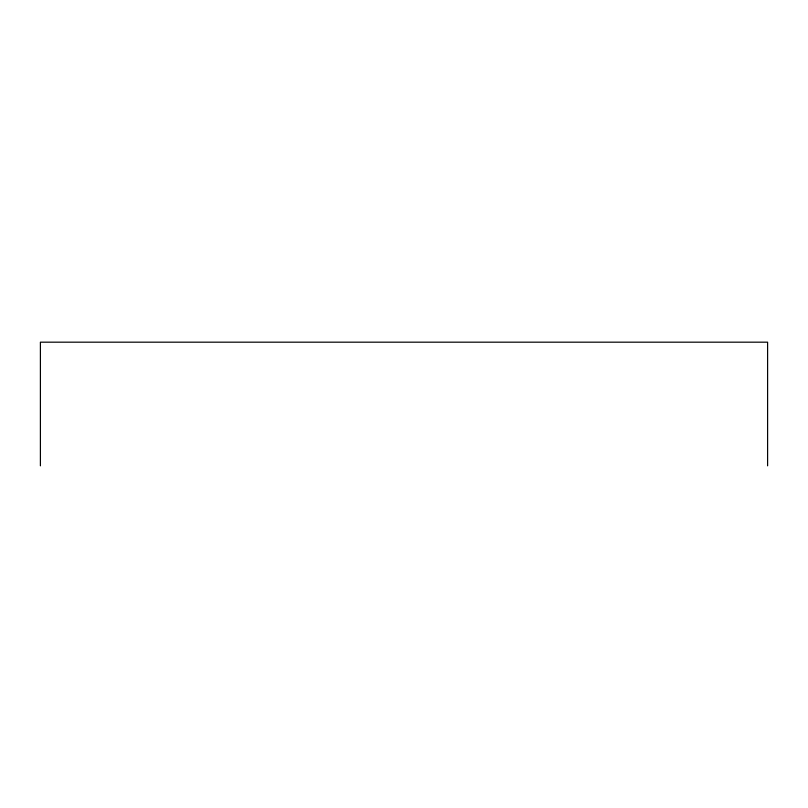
<?xml version="1.0" encoding="UTF-8"?>
<svg xmlns="http://www.w3.org/2000/svg" width="808" height="808" viewBox="0 0 808 808"><rect width="100%" height="100%" fill="white"/><g stroke="black" fill="none" stroke-linecap="round" stroke-linejoin="round"><path stroke-width="1.21" d="M767.6 465.822L767.6 342.178L40.4 342.178L40.4 465.822"/></g></svg>
